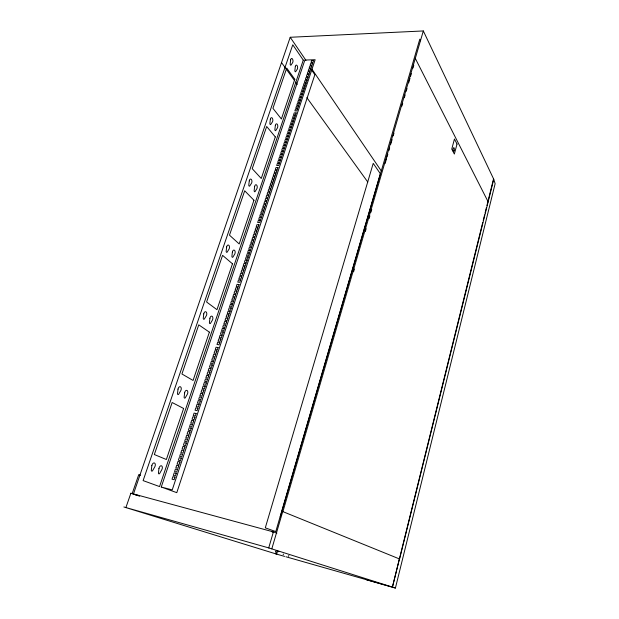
<?xml version="1.0" encoding="UTF-8"?>
<svg xmlns="http://www.w3.org/2000/svg" width="619" height="619" viewBox="0 0 619 619"><rect width="100%" height="100%" fill="white"/><g stroke="black" fill="none" stroke-linecap="round" stroke-linejoin="round"><path stroke-width="0.93" d="M283.278 554.051L283.293 554.748M271.811 548.867L282.721 511.565L399.572 558.988L493.753 179.262L495.13 183.704L395.417 588.05L392.423 587.091L482.758 222.376M483.222 220.503L484.615 214.878M485.079 212.998L486.472 207.373M486.936 205.5L493.444 179.247M392.423 587.091L399.417 558.949M275.734 551.97L276.144 552.14L275.734 551.97L276.043 550.91M277.722 550.461L276.662 554.129L123.87 506.976L269.002 547.977M280.245 516.896L419.798 39.152L420.611 40.823M282.914 511.611L423.319 30.95L290.218 37.272L133.418 494.094M385.142 163.431L386.48 158.843M387.014 157.002L387.819 154.255M388.887 150.579L389.691 147.833M390.759 144.157L392.098 139.569M393.166 135.901L393.97 133.147M353.588 271.803L354.385 269.056M365.357 231.429L366.154 228.682M369.086 218.623L369.883 215.876M370.951 212.224L371.756 209.477M401.893 106.073L402.698 103.296M404.323 97.732L405.136 94.947M406.211 91.241L407.023 88.455M408.648 82.892L409.995 78.257M410.536 76.4L411.349 73.622M412.974 68.051L413.778 65.274M125.905 507.572L130.872 493.242L273.405 531.914L268.716 547.916L393.073 587.315L285.901 556.76M161.257 487.021L304.865 60.058L315.148 59.726L172.237 489.884L161.257 487.021L176.786 492.662L314.854 74.698L311.179 69.305M132.195 493.567L138.757 474.618L140.567 475.284M288.903 555.483L288.361 556.326M278.883 551.738L278.093 551.498M271.501 531.504L272.917 531.945L271.462 531.551M136.528 494.976L137.062 495.107L136.296 494.852M275.78 553.881L284.624 556.404M136.064 494.782L135.313 494.589L136.312 494.914M366.247 579.67L395.417 588.05M130.872 493.242L139.654 496.183M273.405 531.914L276.871 533.145M281.483 62.511L294.458 80.478M295.588 82.041L297.275 84.385M306.869 97.67L367.794 182.056M290.218 37.272L305.956 60.368M311.922 69.135L381.374 171.084M415.287 58.387L488.143 201.833M423.319 30.95L493.753 179.262M151.841 465.643L151.307 470.27A1.269 0.766 -72.5 0 0 151.725 471.113A1.269 0.766 -72.5 0 0 152.553 470.75L154.812 466.811A2.716 1.648 -72.7 0 0 154.433 462.989A2.716 1.648 -72.7 0 0 151.841 465.643M158.967 468.444L158.433 473.017A1.253 0.751 -72.6 0 0 158.843 473.845A1.253 0.751 -72.6 0 0 159.648 473.489L161.861 469.589A2.685 1.609 -72.9 0 0 161.497 465.821A2.685 1.609 -72.9 0 0 158.967 468.444M178.024 389.119L177.498 393.63A1.215 0.743 -77.1 0 0 177.885 394.504A1.215 0.743 -77.1 0 0 178.659 394.249L180.787 390.628A2.6 1.594 -77.3 0 0 180.454 386.805A2.6 1.594 -77.3 0 0 178.024 389.119M184.648 392.748L184.129 397.205A1.199 0.727 -77.1 0 0 184.508 398.071A1.199 0.727 -77.1 0 0 185.259 397.816L187.348 394.226A2.569 1.555 -77.3 0 0 187.023 390.457A2.569 1.555 -77.3 0 0 184.648 392.748M203.767 313.872L203.256 318.267A1.168 0.704 -81.7 0 0 203.612 319.187A1.168 0.704 -81.7 0 0 204.332 319.025L206.336 315.705A2.507 1.517 -81.9 0 0 206.042 311.891A2.507 1.517 -81.9 0 0 203.767 313.872M209.926 318.274L209.415 322.615A1.153 0.689 -81.5 0 0 209.764 323.52A1.153 0.689 -81.5 0 0 210.468 323.358L212.425 320.062A2.484 1.486 -81.8 0 0 212.147 316.294A2.484 1.486 -81.8 0 0 209.926 318.274M226.662 246.973L226.159 251.268A1.145 0.673 -85.5 0 0 226.484 252.212A1.145 0.673 -85.5 0 0 227.158 252.134L229.053 249.078A2.453 1.439 -85.7 0 0 228.798 245.263A2.453 1.439 -85.7 0 0 226.662 246.973M232.404 252.018L231.908 256.258A1.13 0.658 -85.2 0 0 232.226 257.195A1.13 0.658 -85.2 0 0 232.891 257.109L234.748 254.069A2.422 1.408 -85.4 0 0 234.5 250.308A2.422 1.408 -85.4 0 0 232.404 252.018M249.279 180.856L248.792 185.042A1.122 0.634 -88.7 0 0 249.093 186.017A1.122 0.634 -88.7 0 0 249.728 186.017L251.515 183.201A2.414 1.354 -88.8 0 0 251.291 179.402A2.414 1.354 -88.8 0 0 249.279 180.856M254.641 186.497L254.154 190.637A1.114 0.619 -88.3 0 0 254.448 191.596A1.114 0.619 -88.3 0 0 255.067 191.588L256.823 188.795A2.383 1.331 -88.5 0 0 256.614 185.042A2.383 1.331 -88.5 0 0 254.641 186.497M270.348 119.281L269.869 123.374A1.114 0.596 88.9 0 0 270.147 124.373A1.114 0.596 88.9 0 0 270.743 124.442L272.437 121.85A2.391 1.277 88.8 0 0 272.244 118.067A2.391 1.277 88.8 0 0 270.348 119.281M275.354 125.448L274.882 129.495A1.099 0.58 89.3 0 0 275.153 130.477A1.099 0.58 89.3 0 0 275.734 130.539L277.397 127.963A2.36 1.246 89.2 0 0 277.219 124.226A2.36 1.246 89.2 0 0 275.354 125.448M290.651 59.95L290.179 63.95A1.106 0.557 87.2 0 0 290.435 64.972A1.106 0.557 87.2 0 0 291 65.103L292.601 62.72A2.375 1.192 87.1 0 0 292.439 58.944A2.375 1.192 87.1 0 0 290.651 59.95M295.325 66.589L294.861 70.551A1.091 0.549 87.5 0 0 295.116 71.549A1.091 0.549 87.5 0 0 295.665 71.672L297.236 69.297A2.344 1.168 87.4 0 0 297.081 65.575A2.344 1.168 87.4 0 0 295.325 66.589M457.023 144.041L454.361 154.046L451.762 149.094L454.454 139.012L457.023 144.041M380.337 173.707L275.78 531.589L265.288 527.845L373.226 163.354L380.337 173.707M174.96 477.172L174.109 479.725L172.043 479.199L172.894 476.645L174.96 477.172M176.237 473.365L175.386 475.91L173.32 475.392L174.171 472.846L176.237 473.365M177.483 469.55L176.639 472.088L174.573 471.577L175.425 469.04L177.483 469.55M178.775 465.72L177.932 468.258L175.866 467.755L176.709 465.217L178.775 465.72M180.036 461.944L179.193 464.474L177.135 463.971L177.97 461.449L180.036 461.944M181.274 458.161L180.439 460.683L178.373 460.188L179.216 457.673L181.274 458.161M182.551 454.369L181.715 456.884L179.657 456.396L180.493 453.882L182.551 454.369M183.804 450.617L182.969 453.131L180.91 452.644L181.746 450.137L183.804 450.617M185.035 446.864L184.199 449.371L182.141 448.891L182.976 446.392L185.035 446.864M186.296 443.103L185.468 445.595L183.41 445.123L184.245 442.631L186.296 443.103M187.542 439.382L186.714 441.873L184.655 441.409L185.483 438.925L187.542 439.382M188.764 435.66L187.936 438.144L185.878 437.687L186.706 435.203L188.764 435.66M190.018 431.923L189.197 434.399L187.139 433.95L187.967 431.474L190.018 431.923M191.248 428.232L190.428 430.7L188.377 430.259L189.197 427.791L191.248 428.232M192.463 424.541L191.642 427.002L189.592 426.561L190.412 424.1L192.463 424.541M193.708 420.835L192.888 423.288L190.838 422.854L191.658 420.402L193.708 420.835M194.931 417.175L194.118 419.62L192.068 419.195L192.88 416.749L194.931 417.175M196.13 413.507L195.318 415.953L193.275 415.527L194.087 413.09L196.13 413.507M197.91 408.207L197.097 410.645L195.055 410.227L195.859 407.797L197.91 408.207M199.125 404.578L198.312 407.008L196.269 406.598L197.074 404.168L199.125 404.578M200.316 400.95L199.504 403.371L197.461 402.961L198.266 400.547L200.316 400.95M201.539 397.305L200.734 399.719L198.691 399.317L199.496 396.903L201.539 397.305M202.738 393.699L201.941 396.114L199.898 395.719L200.695 393.313L202.738 393.699M203.922 390.102L203.125 392.5L201.082 392.113L201.879 389.715L203.922 390.102M205.137 386.48L204.34 388.879L202.297 388.492L203.102 386.101L205.137 386.48M206.336 382.906L205.539 385.297L203.496 384.925L204.293 382.534L206.336 382.906M207.504 379.331L206.715 381.722L204.672 381.343L205.469 378.967L207.504 379.331M208.711 375.741L207.922 378.124L205.879 377.752L206.676 375.377L208.711 375.741M209.895 372.197L209.106 374.572L207.071 374.209L207.86 371.841L209.895 372.197M211.064 368.653L210.274 371.021L208.239 370.665L209.021 368.297L211.064 368.653M212.255 365.086L211.474 367.446L209.439 367.098L210.22 364.738L212.255 365.086M213.431 361.573L212.65 363.926L210.615 363.577L211.396 361.225L213.431 361.573M214.584 358.053L213.803 360.397L211.775 360.057L212.557 357.712L214.584 358.053M215.776 354.517L214.994 356.853L212.967 356.521L213.741 354.184L215.776 354.517M216.944 351.019L216.163 353.356L214.135 353.031L214.909 350.694L216.944 351.019M218.089 347.53L217.315 349.859L215.28 349.534L216.054 347.213L218.089 347.53M219.784 342.477L219.01 344.798L216.983 344.481L217.756 342.16L219.784 342.477M220.937 339.011L220.171 341.332L218.136 341.015L218.909 338.701L220.937 339.011M222.074 335.552L221.308 337.858L219.281 337.556L220.047 335.25L222.074 335.552M223.242 332.07L222.476 334.376L220.449 334.074L221.215 331.776L223.242 332.07M224.395 328.635L223.629 330.933L221.602 330.639L222.368 328.341L224.395 328.635M225.517 325.199L224.759 327.497L222.732 327.203L223.498 324.913L225.517 325.199M226.678 321.748L225.92 324.039L223.892 323.752L224.658 321.462L226.678 321.748M227.815 318.344L227.057 320.619L225.037 320.34L225.796 318.065L227.815 318.344M228.937 314.932L228.179 317.207L226.159 316.928L226.918 314.653L228.937 314.932M230.09 311.504L229.332 313.771L227.312 313.5L228.071 311.233L230.09 311.504M231.22 308.123L230.461 310.382L228.442 310.119L229.2 307.86L231.22 308.123M232.326 304.734L231.576 306.993L229.556 306.73L230.307 304.478L232.326 304.734M233.471 301.337L232.721 303.589L230.701 303.333L231.452 301.082L233.471 301.337M234.593 297.979L233.843 300.223L231.831 299.975L232.574 297.731L234.593 297.979M235.692 294.621L234.949 296.857L232.93 296.609L233.68 294.373L235.692 294.621M236.829 291.24L236.087 293.476L234.067 293.236L234.818 291.007L236.829 291.24M237.944 287.912L237.201 290.141L235.189 289.901L235.932 287.673L237.944 287.912M239.035 284.578L238.3 286.798L236.28 286.566L237.023 284.345L239.035 284.578M240.528 280.121L239.793 282.334L237.781 282.109L238.524 279.896L240.528 280.121M241.634 276.809L240.899 279.022L238.888 278.805L239.623 276.592L241.634 276.809M242.718 273.505L241.983 275.71L239.979 275.494L240.714 273.288L242.718 273.505M243.84 270.186L243.105 272.383L241.093 272.174L241.828 269.969L243.84 270.186M244.931 266.905L244.203 269.095L242.199 268.886L242.927 266.696L244.931 266.905M246.006 263.617L245.279 265.806L243.275 265.605L244.002 263.415L246.006 263.617M247.12 260.32L246.393 262.502L244.389 262.309L245.116 260.127L247.12 260.32M248.204 257.063L247.484 259.245L245.48 259.052L246.207 256.87L248.204 257.063M249.271 253.805L248.552 255.98L246.548 255.794L247.275 253.62L249.271 253.805M250.378 250.533L249.65 252.699L247.654 252.513L248.374 250.347L250.378 250.533M251.453 247.298L250.734 249.465L248.737 249.279L249.457 247.12L251.453 247.298M252.513 244.064L251.801 246.223L249.797 246.045L250.517 243.894L252.513 244.064M253.612 240.814L252.892 242.965L250.896 242.795L251.608 240.644L253.612 240.814M254.68 237.603L253.968 239.754L251.972 239.584L252.684 237.441L254.68 237.603M255.732 234.392L255.02 236.535L253.024 236.373L253.736 234.237L255.732 234.392M256.815 231.166L256.104 233.309L254.115 233.146L254.827 231.011L256.815 231.166M257.883 227.985L257.171 230.113L255.183 229.959L255.887 227.831L257.883 227.985M258.928 224.798L258.224 226.925L256.227 226.771L256.931 224.651L258.928 224.798M260.359 220.534L259.655 222.654L257.659 222.507L258.363 220.395L260.359 220.534M261.411 217.377L260.707 219.49L258.719 219.35L259.423 217.238L261.411 217.377M262.448 214.213L261.744 216.325L259.756 216.186L260.46 214.081L262.448 214.213M263.516 211.033L262.82 213.137L260.831 213.006L261.528 210.909L263.516 211.033M264.568 207.899L263.864 209.996L261.883 209.872L262.58 207.775L264.568 207.899M265.597 204.757L264.901 206.854L262.913 206.731L263.609 204.641L265.597 204.757M266.657 201.608L265.961 203.697L263.973 203.574L264.669 201.492L266.657 201.608M267.694 198.49L267.006 200.571L265.017 200.463L265.713 198.382L267.694 198.49M268.716 195.372L268.027 197.453L266.038 197.345L266.735 195.271L268.716 195.372M269.768 192.246L269.079 194.32L267.099 194.211L267.787 192.138L269.768 192.246M270.805 189.151L270.116 191.217L268.135 191.116L268.824 189.05L270.805 189.151M271.818 186.056L271.13 188.122L269.149 188.021L269.838 185.963L271.818 186.056M272.863 182.945L272.182 185.011L270.201 184.911L270.882 182.86L272.863 182.945M273.892 179.881L273.203 181.932L271.23 181.847L271.911 179.789L273.892 179.881M274.898 176.81L274.217 178.86L272.236 178.775L272.917 176.725L274.898 176.81M275.935 173.722L275.254 175.765L273.281 175.68L273.962 173.637L275.935 173.722M276.956 170.674L276.275 172.709L274.302 172.631L274.975 170.596L276.956 170.674M277.954 167.625L277.273 169.66L275.3 169.583L275.981 167.548L277.954 167.625M279.324 163.54L278.651 165.575L276.678 165.505L277.351 163.478L279.324 163.54M280.337 160.522L279.664 162.542L277.691 162.48L278.364 160.46L280.337 160.522M281.328 157.497L280.655 159.516L278.682 159.454L279.355 157.435L281.328 157.497M282.349 154.456L281.676 156.468L279.711 156.414L280.376 154.402L282.349 154.456M283.355 151.446L282.682 153.458L280.717 153.404L281.382 151.4L283.355 151.446M284.338 148.444L283.672 150.448L281.699 150.402L282.365 148.398L284.338 148.444M285.351 145.426L284.686 147.43L282.721 147.384L283.386 145.38L285.351 145.426M286.349 142.447L285.684 144.444L283.719 144.397L284.384 142.409L286.349 142.447M287.324 139.461L286.659 141.457L284.701 141.418L285.359 139.43L287.324 139.461M288.33 136.466L287.673 138.447L285.707 138.416L286.373 136.435L288.33 136.466M289.321 133.503L288.663 135.484L286.705 135.453L287.363 133.472L289.321 133.503M290.296 130.539L289.638 132.52L287.673 132.489L288.33 130.516L290.296 130.539M291.294 127.56L290.636 129.533L288.678 129.51L289.336 127.545L291.294 127.56M292.276 124.62L291.626 126.593L289.661 126.57L290.319 124.605L292.276 124.62M293.244 121.68L292.586 123.645L290.628 123.63L291.286 121.672L293.244 121.68M294.234 118.724L293.584 120.682L291.626 120.674L292.276 118.716L294.234 118.724M295.209 115.807L294.559 117.757L292.609 117.749L293.259 115.799L295.209 115.807M296.168 112.89L295.518 114.832L293.561 114.832L294.211 112.882L296.168 112.89M297.476 108.975L296.834 110.925L294.876 110.925L295.526 108.983L297.476 108.975M298.451 106.081L297.801 108.023L295.851 108.023L296.493 106.089L298.451 106.081M299.395 103.187L298.753 105.122L296.803 105.129L297.445 103.195L299.395 103.187M300.377 100.27L299.735 102.197L297.785 102.212L298.428 100.286L300.377 100.27M301.337 97.392L300.695 99.319L298.745 99.334L299.387 97.407L301.337 97.392M302.281 94.514L301.639 96.44L299.697 96.456L300.331 94.537L302.281 94.514M303.256 91.62L302.614 93.539L300.672 93.562L301.306 91.651L303.256 91.62M304.208 88.765L303.573 90.676L301.623 90.707L302.265 88.796L304.208 88.765M305.144 85.909L304.509 87.813L302.567 87.844L303.202 85.94L305.144 85.909M306.111 83.031L305.477 84.935L303.534 84.973L304.169 83.07L306.111 83.031M307.063 80.199L306.428 82.095L304.486 82.134L305.121 80.238L307.063 80.199M307.991 77.36L307.357 79.255L305.415 79.294L306.049 77.398L307.991 77.36M308.951 74.504L308.324 76.392L306.382 76.439L307.009 74.551L308.951 74.504M309.895 71.688L309.268 73.576L307.326 73.622L307.953 71.734L309.895 71.688M310.815 68.871L310.189 70.752L308.247 70.798L308.873 68.918L310.815 68.871M311.767 66.032L311.14 67.912L309.206 67.966L309.833 66.086L311.767 66.032M312.703 63.231L312.084 65.111L310.142 65.165L310.769 63.293L312.703 63.231M313.624 60.438L312.997 62.302L311.063 62.364L311.682 60.5L313.624 60.438M183.611 408.463L166.364 459.515L154.332 454.532L172.152 402.52L183.611 408.463M209.384 332.155L193.074 380.445L181.924 373.984L198.761 324.843L209.384 332.155M232.473 263.81L216.975 309.686L206.591 301.995L222.569 255.345L232.473 263.81M253.945 200.247L239.182 243.948L229.487 235.166L244.691 190.784L253.945 200.247M275.308 136.907L261.257 178.489L252.227 168.693L266.681 126.5L275.308 136.907M294.806 79.294L281.397 118.995L272.94 108.333L286.729 68.082L294.806 79.294M303.271 60.113L159.555 486.573L143.113 480.607L292.772 44.792L303.271 60.113M454.207 150.533A1.872 0.665 -87.2 0 0 453.797 147.67A1.872 0.665 -87.2 0 0 453.062 150.409A1.872 0.665 -87.2 0 0 454.207 150.533"/></g></svg>
